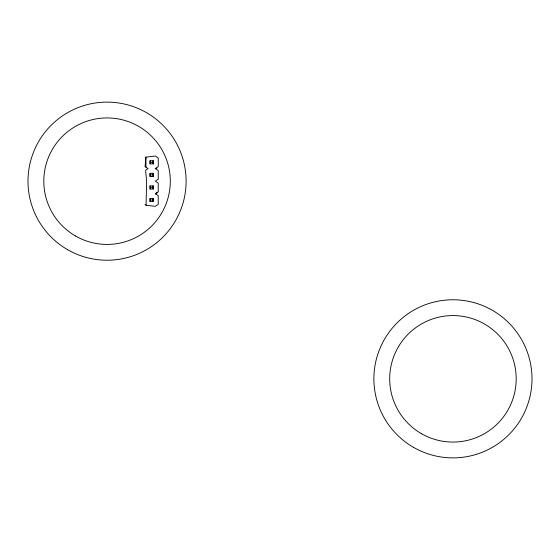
<?xml version="1.0" encoding="UTF-8"?>
<svg xmlns="http://www.w3.org/2000/svg" width="560" height="560" viewBox="0 0 560 560"><rect width="100%" height="100%" fill="white"/><g stroke="black" fill="none" stroke-linecap="round" stroke-linejoin="round"><path stroke-width="0.84" d="M146.076 205.31L146.608 181.23L145.607 170.24L148.05 168.616L145.082 166.635L145.901 157.136L155.274 156.051L158.242 158.025L158.242 166.635L155.274 168.616L158.242 170.59L158.242 179.2L155.274 181.174L158.242 183.155L158.242 191.765L155.274 193.739L158.242 195.72L158.242 204.323L155.274 206.304L146.076 205.31L145.082 204.323M156.94 192.185L156.653 193.795L155.274 193.739M150.08 163.912L150.08 160.748L153.244 160.748L153.244 163.912L150.08 163.912L150.08 160.748M152.915 162.155L153.244 160.748L153.244 163.912L152.915 162.155L150.409 162.505M150.08 173.313L150.08 176.477L153.244 176.477L153.244 173.313L150.08 173.313L150.08 176.477L151.228 176.61M152.915 174.72L153.244 173.313L153.244 176.477L152.915 174.72L150.409 175.07M150.08 189.042L150.08 185.878L153.244 185.878L153.244 189.042L150.08 189.042L150.08 185.878M152.915 187.285L153.244 185.878L153.244 189.042L152.915 187.285L150.409 187.635M150.08 201.607L150.08 198.436L153.244 198.436L153.244 201.607L150.08 201.607L150.08 198.436M152.915 199.843L153.244 198.436L153.244 201.607L152.915 199.843L150.409 200.2M155.274 168.616L156.856 168.168M145.901 157.136L145.964 167.223M67.529 249.641A79.058 79.058 0 0 0 186.116 181.174A79.058 79.058 0 0 0 67.529 112.707A79.058 79.058 0 0 0 67.529 249.641M75.432 235.949A63.245 63.245 0 0 0 170.303 181.174A63.245 63.245 0 0 0 75.432 126.406A63.245 63.245 0 0 0 75.432 235.949M413.413 447.293A79.058 79.058 0 0 0 532 378.826A79.058 79.058 0 0 0 413.413 310.359A79.058 79.058 0 0 0 413.413 447.293M421.316 433.594A63.245 63.245 0 0 0 516.187 378.826A63.245 63.245 0 0 0 421.316 324.051A63.245 63.245 0 0 0 421.316 433.594"/></g></svg>
